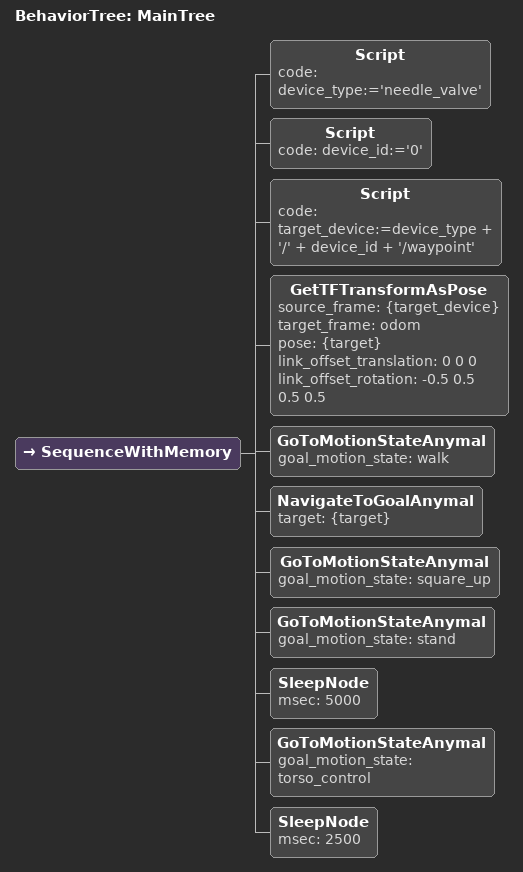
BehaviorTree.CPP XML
<root BTCPP_format="4">
    <BehaviorTree ID="MainTree">
        <SequenceWithMemory>

            <Script code="device_type:='needle_valve'" />
            <Script code="device_id:='0'" />

            <Script code="target_device:=device_type + '/' + device_id + '/waypoint'"/>

            <GetTFTransformAsPose source_frame="{target_device}" target_frame="odom" pose="{target}" link_offset_translation="0 0 0" link_offset_rotation="-0.5 0.5 0.5 0.5"/>

            <GoToMotionStateAnymal goal_motion_state="walk"/>

            <!-- NB: walking in dynamic gaits mode causes a crash on hardware -->
            <NavigateToGoalAnymal target="{target}"/>
            <GoToMotionStateAnymal goal_motion_state="square_up"/>
            <GoToMotionStateAnymal goal_motion_state="stand"/>
            <SleepNode msec="5000" />
            <GoToMotionStateAnymal goal_motion_state="torso_control"/>
            <SleepNode msec="2500" />

        </SequenceWithMemory>
    </BehaviorTree>
</root>
